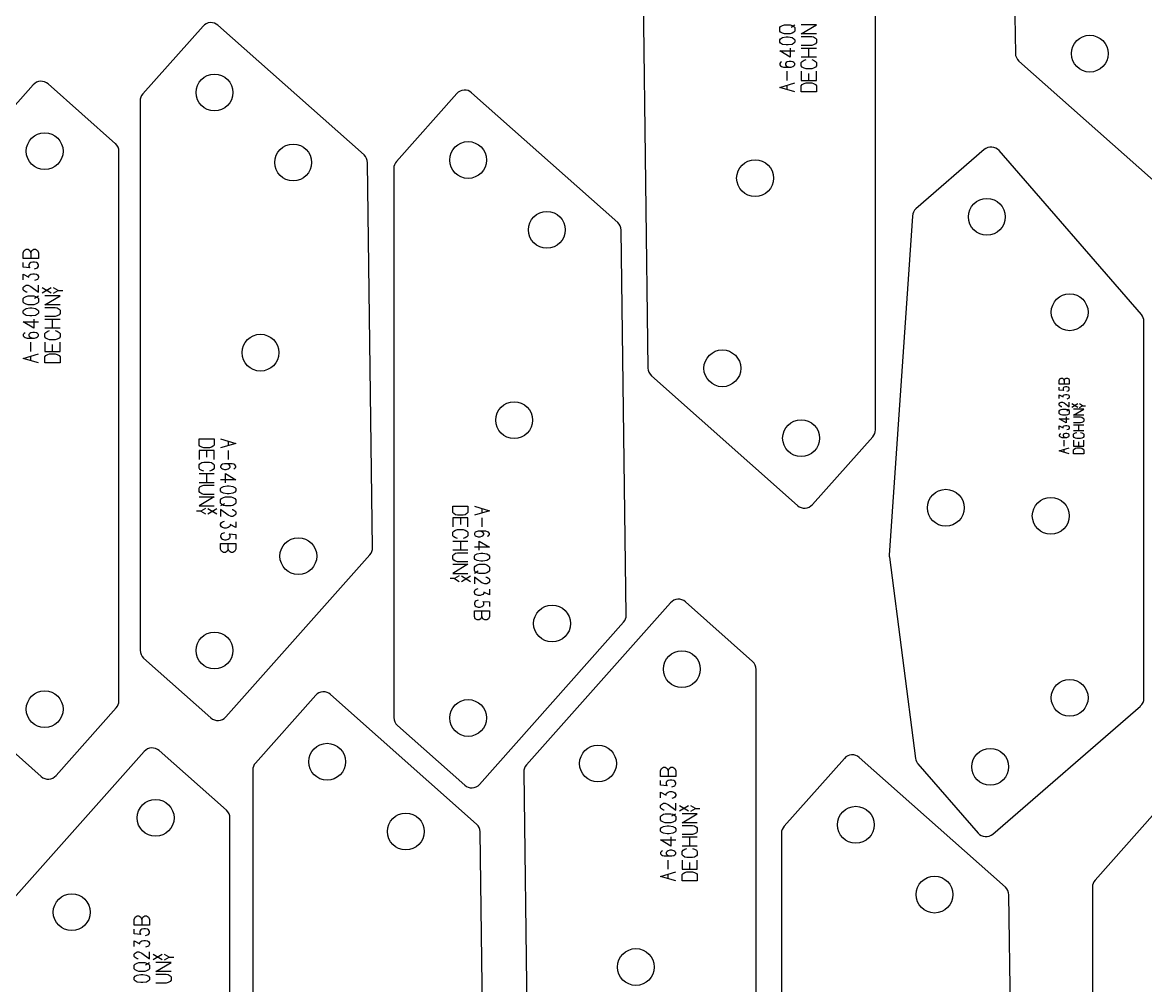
# Model space of a CAD drawing. Header units: millimetres. Extents: x 0 to 2500, y 0 to 1253.
# Drawn here: x 1592 to 2126, y 538 to 996 of the extents above; entities that cross this region are included whole.
import ezdxf

# ---------------------------------------------------------------- set-up
doc = ezdxf.new("R2010")
doc.units = ezdxf.units.MM
doc.layers.add('PARTS', color=4, linetype='CONTINUOUS')

msp = doc.modelspace()

# ---------------------------------------------------------------- linework, layer by layer
at = {"layer": 'PARTS'}
for p, q in [((2061.55, 1164.39), (2063.96, 981.45)), ((1997.46, 802.59), (1997.46, 1063.59)), ((1887.06, 1014.86), (1889.47, 831.92)), ((1678.16, 994.38), (1649.54, 962.15)), ((1754.6, 933.17), (1685.22, 994.8)), ((1952.02, 993.69), (1952.47, 994.23)), ((1952.02, 992.07), (1952.02, 993.69)), ((1952.47, 991.53), (1952.02, 992.07)), ((1952.47, 994.23), (1953.37, 994.77)), ((1953.37, 994.77), (1954.27, 995.04)), ((1954.27, 995.04), (1956.97, 995.04)), ((1956.97, 995.04), (1957.87, 994.77)), ((1957.42, 993.96), (1959.22, 995.04)), ((1957.87, 994.77), (1958.77, 994.23)), ((1958.77, 994.23), (1959.22, 993.69)), ((1959.22, 992.07), (1958.77, 991.53)), ((1959.22, 993.69), (1959.22, 992.07)), ((1962.28, 990.72), (1969.48, 995.04)), ((1969.48, 995.04), (1962.28, 995.04)), ((1952.02, 987.9), (1952.47, 988.44)), ((1952.02, 986.82), (1952.02, 987.9)), ((1952.47, 986.28), (1952.02, 986.82)), ((1953.37, 990.99), (1952.47, 991.53)), ((1952.47, 988.44), (1953.37, 988.98)), ((1954.27, 990.72), (1953.37, 990.99)), ((1953.37, 988.98), (1955.17, 989.25)), ((1956.97, 990.72), (1954.27, 990.72)), ((1955.17, 989.25), (1956.07, 989.25)), ((1956.07, 989.25), (1957.87, 988.98)), ((1957.87, 990.99), (1956.97, 990.72)), ((1958.77, 991.53), (1957.87, 990.99)), ((1957.87, 988.98), (1958.77, 988.44)), ((1958.77, 988.44), (1959.22, 987.9)), ((1959.22, 986.82), (1958.77, 986.28)), ((1959.22, 987.9), (1959.22, 986.82)), ((1969.48, 990.72), (1962.28, 990.72)), ((1962.28, 989.52), (1967.23, 989.52)), ((1967.23, 989.52), (1968.13, 989.25)), ((1968.13, 989.25), (1969.03, 988.71)), ((1969.03, 988.71), (1969.48, 988.17)), ((1969.48, 988.17), (1969.48, 986.55)), ((1956.97, 979.68), (1952.02, 982.65)), ((1952.02, 982.65), (1959.22, 982.65)), ((1953.37, 985.74), (1952.47, 986.28)), ((1955.17, 985.47), (1953.37, 985.74)), ((1956.07, 985.47), (1955.17, 985.47)), ((1957.87, 985.74), (1956.07, 985.47)), ((1956.97, 984), (1956.97, 979.68)), ((1958.77, 986.28), (1957.87, 985.74)), ((1967.23, 985.2), (1962.28, 985.2)), ((1962.28, 984), (1969.48, 984)), ((1965.88, 979.68), (1965.88, 984)), ((1968.13, 985.47), (1967.23, 985.2)), ((1969.03, 986.01), (1968.13, 985.47)), ((1969.48, 986.55), (1969.03, 986.01)), ((1952.47, 977.13), (1952.02, 976.59)), ((1952.02, 976.59), (1952.02, 976.05)), ((1952.92, 977.4), (1952.47, 977.13)), ((1955.17, 977.13), (1954.72, 976.59)), ((1954.72, 976.59), (1954.72, 976.05)), ((1955.62, 977.4), (1955.17, 977.13)), ((1956.52, 977.67), (1955.62, 977.4)), ((1957.42, 977.67), (1956.52, 977.67)), ((1958.32, 977.4), (1957.42, 977.67)), ((1958.77, 977.13), (1958.32, 977.4)), ((1959.22, 976.59), (1958.77, 977.13)), ((1959.22, 976.05), (1959.22, 976.59)), ((1969.48, 979.68), (1962.28, 979.68)), ((1962.28, 977.13), (1962.73, 977.67)), ((1962.28, 975.51), (1962.28, 977.13)), ((1962.73, 977.67), (1963.63, 978.21)), ((1963.63, 978.21), (1964.53, 978.48)), ((1967.23, 978.48), (1968.13, 978.21)), ((1968.13, 978.21), (1969.03, 977.67)), ((1969.03, 977.67), (1969.48, 977.13)), ((1969.48, 977.13), (1969.48, 975.51)), ((2065.64, 977.78), (2135.01, 916.15)), ((1952.02, 976.05), (1952.47, 975.51)), ((1952.47, 975.51), (1952.92, 975.24)), ((1952.92, 975.24), (1953.82, 974.97)), ((1953.82, 974.97), (1957.42, 974.97)), ((1954.72, 976.05), (1955.17, 975.51)), ((1955.17, 975.51), (1955.62, 975.24)), ((1955.62, 975.24), (1956.52, 974.97)), ((1955.62, 968.64), (1955.62, 972.96)), ((1957.42, 974.97), (1958.32, 975.24)), ((1958.32, 975.24), (1958.77, 975.51)), ((1958.77, 975.51), (1959.22, 976.05)), ((1962.73, 974.97), (1962.28, 975.51)), ((1962.28, 972.96), (1962.28, 968.64)), ((1963.63, 974.43), (1962.73, 974.97)), ((1964.53, 974.16), (1963.63, 974.43)), ((1967.23, 974.16), (1964.53, 974.16)), ((1965.88, 968.64), (1965.88, 971.88)), ((1968.13, 974.43), (1967.23, 974.16)), ((1969.03, 974.97), (1968.13, 974.43)), ((1969.48, 975.51), (1969.03, 974.97)), ((1969.48, 968.64), (1969.48, 972.96)), ((1597.53, 966.52), (1529.09, 889.47)), ((1636.55, 938.54), (1604.59, 966.94)), ((1952.02, 965.28), (1959.22, 967.44)), ((1955.62, 964.2), (1955.62, 966.36)), ((1962.28, 968.64), (1969.48, 968.64)), ((1962.28, 966.09), (1962.73, 966.63)), ((1962.28, 963.12), (1962.28, 966.09)), ((1962.73, 966.63), (1963.63, 967.17)), ((1963.63, 967.17), (1964.53, 967.44)), ((1964.53, 967.44), (1967.23, 967.44)), ((1967.23, 967.44), (1968.13, 967.17)), ((1968.13, 967.17), (1969.03, 966.63)), ((1969.03, 966.63), (1969.48, 966.09)), ((1969.48, 966.09), (1969.48, 963.12)), ((1798.65, 962.34), (1770.02, 930.11)), ((1875.08, 901.13), (1805.71, 962.75)), ((1959.22, 963.12), (1952.02, 965.28)), ((1969.48, 963.12), (1962.28, 963.12)), ((1648.28, 958.83), (1648.28, 697.83)), ((1638.23, 673.8), (1638.23, 934.81)), ((2049.14, 935.74), (2016.72, 907.61)), ((2123.79, 857.35), (2056.19, 935.24)), ((1758.69, 746.56), (1756.28, 929.5)), ((1768.76, 926.79), (1768.76, 665.79)), ((2015.01, 904.17), (2004.06, 743.06)), ((1879.17, 714.51), (1876.76, 897.46)), ((1592.79, 886.72), (1593.24, 887.8)), ((1592.79, 884.02), (1592.79, 886.72)), ((1593.24, 887.8), (1594.14, 888.34)), ((1594.14, 888.34), (1595.04, 888.34)), ((1595.04, 888.34), (1595.94, 887.8)), ((1595.94, 887.8), (1596.39, 886.72)), ((1596.39, 886.72), (1596.84, 887.8)), ((1596.39, 886.72), (1596.39, 884.02)), ((1596.84, 887.8), (1597.74, 888.34)), ((1597.74, 888.34), (1598.64, 888.34)), ((1598.64, 888.34), (1599.54, 887.8)), ((1599.54, 887.8), (1599.99, 886.72)), ((1599.99, 886.72), (1599.99, 884.02)), ((1599.99, 884.02), (1592.79, 884.02)), ((1592.79, 879.85), (1592.79, 882.01)), ((1595.94, 881.74), (1595.49, 881.2)), ((1595.49, 881.2), (1595.49, 880.12)), ((1595.49, 880.12), (1595.94, 879.58)), ((1596.39, 882.01), (1595.94, 881.74)), ((1597.29, 882.28), (1596.39, 882.01)), ((1598.19, 882.28), (1597.29, 882.28)), ((1599.09, 882.01), (1598.19, 882.28)), ((1599.54, 881.74), (1599.09, 882.01)), ((1599.99, 880.93), (1599.54, 881.74)), ((1599.54, 879.58), (1599.99, 880.39)), ((1599.99, 880.39), (1599.99, 880.93)), ((1595.94, 879.58), (1592.79, 879.85)), ((1592.79, 873.79), (1592.79, 876.49)), ((1592.79, 876.49), (1595.49, 875.14)), ((1595.49, 875.68), (1595.94, 876.22)), ((1595.49, 875.14), (1595.49, 875.68)), ((1595.94, 876.22), (1596.39, 876.49)), ((1596.39, 876.49), (1597.29, 876.76)), ((1597.29, 876.76), (1598.19, 876.76)), ((1598.19, 879.04), (1599.09, 879.31)), ((1598.19, 876.76), (1599.09, 876.49)), ((1599.09, 879.31), (1599.54, 879.58)), ((1599.09, 876.49), (1599.54, 876.22)), ((1599.54, 876.22), (1599.99, 875.41)), ((1599.99, 874.87), (1599.54, 874.06)), ((1599.99, 875.41), (1599.99, 874.87)), ((1592.79, 870.16), (1593.24, 870.7)), ((1592.79, 869.08), (1592.79, 870.16)), ((1593.24, 870.7), (1594.14, 871.24)), ((1594.14, 871.24), (1595.04, 871.24)), ((1595.04, 871.24), (1596.39, 870.7)), ((1596.39, 870.7), (1599.99, 868)), ((1599.09, 873.79), (1598.19, 873.52)), ((1599.54, 874.06), (1599.09, 873.79)), ((1599.99, 868), (1599.99, 871.24)), ((1606.11, 867.46), (1601.79, 870.05)), ((1606.11, 870.05), (1601.79, 867.46)), ((1609.35, 868.76), (1607.19, 870.05)), ((1593.24, 868.54), (1592.79, 869.08)), ((1592.79, 864.91), (1593.24, 865.45)), ((1592.79, 863.29), (1592.79, 864.91)), ((1594.14, 868), (1593.24, 868.54)), ((1593.24, 865.45), (1594.14, 865.99)), ((1594.59, 868), (1594.14, 868)), ((1594.14, 865.99), (1595.04, 866.26)), ((1595.04, 866.26), (1597.74, 866.26)), ((1597.74, 866.26), (1598.64, 865.99)), ((1598.19, 865.18), (1599.99, 866.26)), ((1598.64, 865.99), (1599.54, 865.45)), ((1599.54, 865.45), (1599.99, 864.91)), ((1599.99, 864.91), (1599.99, 863.29)), ((1603.05, 861.94), (1610.25, 866.26)), ((1610.25, 866.26), (1603.05, 866.26)), ((1607.19, 867.46), (1609.35, 868.76)), ((1609.35, 868.76), (1611.51, 868.76)), ((1593.24, 862.75), (1592.79, 863.29)), ((1592.79, 859.12), (1593.24, 859.66)), ((1592.79, 858.04), (1592.79, 859.12)), ((1594.14, 862.21), (1593.24, 862.75)), ((1593.24, 859.66), (1594.14, 860.2)), ((1595.04, 861.94), (1594.14, 862.21)), ((1594.14, 860.2), (1595.94, 860.47)), ((1597.74, 861.94), (1595.04, 861.94)), ((1595.94, 860.47), (1596.84, 860.47)), ((1596.84, 860.47), (1598.64, 860.2)), ((1598.64, 862.21), (1597.74, 861.94)), ((1599.54, 862.75), (1598.64, 862.21)), ((1598.64, 860.2), (1599.54, 859.66)), ((1599.99, 863.29), (1599.54, 862.75)), ((1599.54, 859.66), (1599.99, 859.12)), ((1599.99, 859.12), (1599.99, 858.04)), ((1610.25, 861.94), (1603.05, 861.94)), ((1603.05, 860.74), (1608, 860.74)), ((1608, 860.74), (1608.9, 860.47)), ((1608.9, 860.47), (1609.8, 859.93)), ((1609.8, 859.93), (1610.25, 859.39)), ((1610.25, 859.39), (1610.25, 857.77)), ((1593.24, 857.5), (1592.79, 858.04)), ((1597.74, 850.9), (1592.79, 853.87)), ((1592.79, 853.87), (1599.99, 853.87)), ((1594.14, 856.96), (1593.24, 857.5)), ((1595.94, 856.69), (1594.14, 856.96)), ((1596.84, 856.69), (1595.94, 856.69)), ((1598.64, 856.96), (1596.84, 856.69)), ((1597.74, 855.22), (1597.74, 850.9)), ((1599.54, 857.5), (1598.64, 856.96)), ((1599.99, 858.04), (1599.54, 857.5)), ((1608, 856.42), (1603.05, 856.42)), ((1603.05, 855.22), (1610.25, 855.22)), ((1606.65, 850.9), (1606.65, 855.22)), ((1608.9, 856.69), (1608, 856.42)), ((1609.8, 857.23), (1608.9, 856.69)), ((1610.25, 857.77), (1609.8, 857.23)), ((2125.01, 674.99), (2125.01, 854.07)), ((1593.24, 848.35), (1592.79, 847.81)), ((1593.69, 848.62), (1593.24, 848.35)), ((1595.94, 848.35), (1595.49, 847.81)), ((1596.39, 848.62), (1595.94, 848.35)), ((1597.29, 848.89), (1596.39, 848.62)), ((1598.19, 848.89), (1597.29, 848.89)), ((1599.09, 848.62), (1598.19, 848.89)), ((1599.54, 848.35), (1599.09, 848.62)), ((1599.99, 847.81), (1599.54, 848.35)), ((1610.25, 850.9), (1603.05, 850.9)), ((1603.05, 848.35), (1603.5, 848.89)), ((1603.05, 846.73), (1603.05, 848.35)), ((1603.5, 848.89), (1604.4, 849.43)), ((1604.4, 849.43), (1605.3, 849.7)), ((1608, 849.7), (1608.9, 849.43)), ((1608.9, 849.43), (1609.8, 848.89)), ((1609.8, 848.89), (1610.25, 848.35)), ((1610.25, 848.35), (1610.25, 846.73)), ((1592.79, 847.81), (1592.79, 847.27)), ((1592.79, 847.27), (1593.24, 846.73)), ((1593.24, 846.73), (1593.69, 846.46)), ((1593.69, 846.46), (1594.59, 846.19)), ((1594.59, 846.19), (1598.19, 846.19)), ((1595.49, 847.81), (1595.49, 847.27)), ((1595.49, 847.27), (1595.94, 846.73)), ((1595.94, 846.73), (1596.39, 846.46)), ((1596.39, 846.46), (1597.29, 846.19)), ((1596.39, 839.86), (1596.39, 844.18)), ((1598.19, 846.19), (1599.09, 846.46)), ((1599.09, 846.46), (1599.54, 846.73)), ((1599.54, 846.73), (1599.99, 847.27)), ((1599.99, 847.27), (1599.99, 847.81)), ((1603.5, 846.19), (1603.05, 846.73)), ((1603.05, 844.18), (1603.05, 839.86)), ((1604.4, 845.65), (1603.5, 846.19)), ((1605.3, 845.38), (1604.4, 845.65)), ((1608, 845.38), (1605.3, 845.38)), ((1606.65, 839.86), (1606.65, 843.1)), ((1608.9, 845.65), (1608, 845.38)), ((1609.8, 846.19), (1608.9, 845.65)), ((1610.25, 846.73), (1609.8, 846.19)), ((1610.25, 839.86), (1610.25, 844.18)), ((1592.79, 836.5), (1599.99, 838.66)), ((1596.39, 835.42), (1596.39, 837.58)), ((1603.05, 839.86), (1610.25, 839.86)), ((1603.05, 837.31), (1603.5, 837.85)), ((1603.5, 837.85), (1604.4, 838.39)), ((1604.4, 838.39), (1605.3, 838.66)), ((1605.3, 838.66), (1608, 838.66)), ((1608, 838.66), (1608.9, 838.39)), ((1608.9, 838.39), (1609.8, 837.85)), ((1609.8, 837.85), (1610.25, 837.31)), ((1599.99, 834.34), (1592.79, 836.5)), ((1603.05, 834.34), (1603.05, 837.31)), ((1610.25, 834.34), (1603.05, 834.34)), ((1610.25, 837.31), (1610.25, 834.34)), ((1891.15, 828.25), (1960.52, 766.62)), ((2084.77, 826.01), (2085.07, 826.73)), ((2085.07, 826.73), (2085.67, 827.09)), ((2085.67, 827.09), (2086.27, 827.09)), ((2086.27, 827.09), (2086.87, 826.73)), ((2086.87, 826.73), (2087.17, 826.01)), ((2087.17, 826.01), (2087.47, 826.73)), ((2087.47, 826.73), (2088.07, 827.09)), ((2088.07, 827.09), (2088.67, 827.09)), ((2088.67, 827.09), (2089.27, 826.73)), ((2089.27, 826.73), (2089.57, 826.01)), ((2084.77, 824.21), (2084.77, 826.01)), ((2089.57, 824.21), (2084.77, 824.21)), ((2084.77, 821.43), (2084.77, 822.87)), ((2086.87, 821.25), (2084.77, 821.43)), ((2086.87, 822.69), (2086.57, 822.33)), ((2086.57, 822.33), (2086.57, 821.61)), ((2086.57, 821.61), (2086.87, 821.25)), ((2087.17, 822.87), (2086.87, 822.69)), ((2087.17, 826.01), (2087.17, 824.21)), ((2087.77, 823.05), (2087.17, 822.87)), ((2088.37, 823.05), (2087.77, 823.05)), ((2088.97, 822.87), (2088.37, 823.05)), ((2089.27, 822.69), (2088.97, 822.87)), ((2089.57, 822.15), (2089.27, 822.69)), ((2089.27, 821.25), (2089.57, 821.79)), ((2089.57, 826.01), (2089.57, 824.21)), ((2089.57, 821.79), (2089.57, 822.15)), ((2084.77, 817.39), (2084.77, 819.19)), ((2084.77, 819.19), (2086.57, 818.29)), ((2086.57, 818.65), (2086.87, 819.01)), ((2086.57, 818.29), (2086.57, 818.65)), ((2086.87, 819.01), (2087.17, 819.19)), ((2087.17, 819.19), (2087.77, 819.37)), ((2087.77, 819.37), (2088.37, 819.37)), ((2088.37, 820.89), (2088.97, 821.07)), ((2088.37, 819.37), (2088.97, 819.19)), ((2088.97, 817.39), (2088.37, 817.21)), ((2088.97, 821.07), (2089.27, 821.25)), ((2088.97, 819.19), (2089.27, 819.01)), ((2089.27, 817.57), (2088.97, 817.39)), ((2089.27, 819.01), (2089.57, 818.47)), ((2089.57, 818.11), (2089.27, 817.57)), ((2089.57, 818.47), (2089.57, 818.11)), ((2084.77, 814.97), (2085.07, 815.33)), ((2084.77, 814.25), (2084.77, 814.97)), ((2085.07, 813.89), (2084.77, 814.25)), ((2084.77, 811.47), (2085.07, 811.83)), ((2084.77, 810.39), (2084.77, 811.47)), ((2085.07, 815.33), (2085.67, 815.69)), ((2085.67, 813.53), (2085.07, 813.89)), ((2085.07, 811.83), (2085.67, 812.19)), ((2085.67, 815.69), (2086.27, 815.69)), ((2085.97, 813.53), (2085.67, 813.53)), ((2085.67, 812.19), (2086.27, 812.37)), ((2086.27, 815.69), (2087.17, 815.33)), ((2086.27, 812.37), (2088.07, 812.37)), ((2087.17, 815.33), (2089.57, 813.53)), ((2088.07, 812.37), (2088.67, 812.19)), ((2088.37, 811.65), (2089.57, 812.37)), ((2088.67, 812.19), (2089.27, 811.83)), ((2089.27, 811.83), (2089.57, 811.47)), ((2089.57, 813.53), (2089.57, 815.69)), ((2089.57, 811.47), (2089.57, 810.39)), ((2093.65, 813.17), (2090.77, 814.9)), ((2093.65, 814.9), (2090.77, 813.17)), ((2091.61, 809.49), (2096.41, 812.37)), ((2096.41, 812.37), (2091.61, 812.37)), ((2095.81, 814.03), (2094.37, 814.9)), ((2094.37, 813.17), (2095.81, 814.03)), ((2095.81, 814.03), (2097.25, 814.03)), ((2085.07, 810.03), (2084.77, 810.39)), ((2088.07, 805.81), (2084.77, 807.79)), ((2084.77, 807.79), (2089.57, 807.79)), ((2085.67, 809.67), (2085.07, 810.03)), ((2086.27, 809.49), (2085.67, 809.67)), ((2088.07, 809.49), (2086.27, 809.49)), ((2088.67, 809.67), (2088.07, 809.49)), ((2088.07, 808.69), (2088.07, 805.81)), ((2089.27, 810.03), (2088.67, 809.67)), ((2089.57, 810.39), (2089.27, 810.03)), ((2096.41, 809.49), (2091.61, 809.49)), ((2091.61, 808.69), (2094.91, 808.69)), ((2094.91, 805.81), (2091.61, 805.81)), ((2094.91, 808.69), (2095.51, 808.51)), ((2095.51, 805.99), (2094.91, 805.81)), ((2095.51, 808.51), (2096.11, 808.15)), ((2096.11, 806.35), (2095.51, 805.99)), ((2096.11, 808.15), (2096.41, 807.79)), ((2096.41, 806.71), (2096.11, 806.35)), ((2096.41, 807.79), (2096.41, 806.71)), ((2084.77, 802.67), (2084.77, 804.47)), ((2084.77, 804.47), (2086.57, 803.57)), ((2085.07, 800.43), (2084.77, 800.07)), ((2084.77, 800.07), (2084.77, 799.71)), ((2085.37, 800.61), (2085.07, 800.43)), ((2086.57, 803.93), (2086.87, 804.29)), ((2086.57, 803.57), (2086.57, 803.93)), ((2086.87, 800.43), (2086.57, 800.07)), ((2086.57, 800.07), (2086.57, 799.71)), ((2086.87, 804.29), (2087.17, 804.47)), ((2087.17, 800.61), (2086.87, 800.43)), ((2087.17, 804.47), (2087.77, 804.65)), ((2087.77, 800.79), (2087.17, 800.61)), ((2087.77, 804.65), (2088.37, 804.65)), ((2088.37, 800.79), (2087.77, 800.79)), ((2088.37, 804.65), (2088.97, 804.47)), ((2088.97, 802.67), (2088.37, 802.49)), ((2088.97, 800.61), (2088.37, 800.79)), ((2088.97, 804.47), (2089.27, 804.29)), ((2089.27, 802.85), (2088.97, 802.67)), ((2089.27, 800.43), (2088.97, 800.61)), ((2089.27, 804.29), (2089.57, 803.75)), ((2089.57, 803.39), (2089.27, 802.85)), ((2089.57, 800.07), (2089.27, 800.43)), ((2089.57, 803.75), (2089.57, 803.39)), ((2089.57, 799.71), (2089.57, 800.07)), ((2091.61, 805.01), (2096.41, 805.01)), ((2096.41, 802.13), (2091.61, 802.13)), ((2091.61, 800.43), (2091.91, 800.79)), ((2091.61, 799.35), (2091.61, 800.43)), ((2091.91, 800.79), (2092.51, 801.15)), ((2092.51, 801.15), (2093.11, 801.33)), ((2094.01, 802.13), (2094.01, 805.01)), ((2094.91, 801.33), (2095.51, 801.15)), ((2095.51, 801.15), (2096.11, 800.79)), ((2096.11, 800.79), (2096.41, 800.43)), ((2096.41, 800.43), (2096.41, 799.35)), ((1676.26, 795.33), (1676.26, 798.3)), ((1676.26, 798.3), (1683.46, 798.3)), ((1676.71, 794.79), (1676.26, 795.33)), ((1677.61, 794.25), (1676.71, 794.79)), ((1683.01, 794.79), (1682.11, 794.25)), ((1683.46, 795.33), (1683.01, 794.79)), ((1683.46, 798.3), (1683.46, 795.33)), ((1686.52, 798.3), (1693.72, 796.14)), ((1693.72, 796.14), (1686.52, 793.98)), ((1690.12, 797.22), (1690.12, 795.06)), ((1967.58, 767.04), (1996.2, 799.27)), ((2084.77, 799.71), (2085.07, 799.35)), ((2085.07, 799.35), (2085.37, 799.17)), ((2085.37, 799.17), (2085.97, 798.99)), ((2085.97, 798.99), (2088.37, 798.99)), ((2086.57, 799.71), (2086.87, 799.35)), ((2086.87, 799.35), (2087.17, 799.17)), ((2087.17, 799.17), (2087.77, 798.99)), ((2087.17, 794.77), (2087.17, 797.65)), ((2088.37, 798.99), (2088.97, 799.17)), ((2088.97, 799.17), (2089.27, 799.35)), ((2089.27, 799.35), (2089.57, 799.71)), ((2091.91, 798.99), (2091.61, 799.35)), ((2091.61, 797.65), (2091.61, 794.77)), ((2091.61, 794.77), (2096.41, 794.77)), ((2092.51, 798.63), (2091.91, 798.99)), ((2093.11, 798.45), (2092.51, 798.63)), ((2094.91, 798.45), (2093.11, 798.45)), ((2094.01, 794.77), (2094.01, 796.93)), ((2095.51, 798.63), (2094.91, 798.45)), ((2096.11, 798.99), (2095.51, 798.63)), ((2096.41, 799.35), (2096.11, 798.99)), ((2096.41, 794.77), (2096.41, 797.65)), ((1683.46, 792.78), (1676.26, 792.78)), ((1676.26, 792.78), (1676.26, 788.46)), ((1678.51, 793.98), (1677.61, 794.25)), ((1681.21, 793.98), (1678.51, 793.98)), ((1679.86, 792.78), (1679.86, 789.54)), ((1682.11, 794.25), (1681.21, 793.98)), ((1683.46, 788.46), (1683.46, 792.78)), ((1690.12, 792.78), (1690.12, 788.46)), ((2084.77, 792.53), (2089.57, 793.97)), ((2089.57, 791.09), (2084.77, 792.53)), ((2087.17, 791.81), (2087.17, 793.25)), ((2091.61, 793.07), (2091.91, 793.43)), ((2091.61, 791.09), (2091.61, 793.07)), ((2096.41, 791.09), (2091.61, 791.09)), ((2091.91, 793.43), (2092.51, 793.79)), ((2092.51, 793.79), (2093.11, 793.97)), ((2093.11, 793.97), (2094.91, 793.97)), ((2094.91, 793.97), (2095.51, 793.79)), ((2095.51, 793.79), (2096.11, 793.43)), ((2096.11, 793.43), (2096.41, 793.07)), ((2096.41, 793.07), (2096.41, 791.09)), ((1676.26, 785.91), (1676.71, 786.45)), ((1676.26, 784.29), (1676.26, 785.91)), ((1676.71, 783.75), (1676.26, 784.29)), ((1676.71, 786.45), (1677.61, 786.99)), ((1677.61, 786.99), (1678.51, 787.26)), ((1678.51, 787.26), (1681.21, 787.26)), ((1681.21, 787.26), (1682.11, 786.99)), ((1682.11, 786.99), (1683.01, 786.45)), ((1683.01, 786.45), (1683.46, 785.91)), ((1683.46, 784.29), (1683.01, 783.75)), ((1683.46, 785.91), (1683.46, 784.29)), ((1686.97, 785.91), (1686.52, 785.37)), ((1686.52, 785.37), (1686.52, 784.83)), ((1686.52, 784.83), (1686.97, 784.29)), ((1687.42, 786.18), (1686.97, 785.91)), ((1686.97, 784.29), (1687.42, 784.02)), ((1688.32, 786.45), (1687.42, 786.18)), ((1691.92, 786.45), (1688.32, 786.45)), ((1690.12, 786.18), (1689.22, 786.45)), ((1690.57, 785.91), (1690.12, 786.18)), ((1690.12, 784.02), (1690.57, 784.29)), ((1691.02, 785.37), (1690.57, 785.91)), ((1690.57, 784.29), (1691.02, 784.83)), ((1691.02, 784.83), (1691.02, 785.37)), ((1692.82, 786.18), (1691.92, 786.45)), ((1693.27, 785.91), (1692.82, 786.18)), ((1692.82, 784.02), (1693.27, 784.29)), ((1693.72, 785.37), (1693.27, 785.91)), ((1693.27, 784.29), (1693.72, 784.83)), ((1693.72, 784.83), (1693.72, 785.37)), ((1676.26, 781.74), (1683.46, 781.74)), ((1677.61, 783.21), (1676.71, 783.75)), ((1678.51, 782.94), (1677.61, 783.21)), ((1679.86, 781.74), (1679.86, 777.42)), ((1682.11, 783.21), (1681.21, 782.94)), ((1683.01, 783.75), (1682.11, 783.21)), ((1693.72, 778.77), (1686.52, 778.77)), ((1687.42, 784.02), (1688.32, 783.75)), ((1688.32, 783.75), (1689.22, 783.75)), ((1688.77, 777.42), (1688.77, 781.74)), ((1688.77, 781.74), (1693.72, 778.77)), ((1689.22, 783.75), (1690.12, 784.02)), ((1683.46, 777.42), (1676.26, 777.42)), ((1676.26, 774.87), (1676.71, 775.41)), ((1676.26, 773.25), (1676.26, 774.87)), ((1676.71, 775.41), (1677.61, 775.95)), ((1677.61, 775.95), (1678.51, 776.22)), ((1678.51, 776.22), (1683.46, 776.22)), ((1686.52, 774.6), (1686.97, 775.14)), ((1686.52, 773.52), (1686.52, 774.6)), ((1686.97, 772.98), (1686.52, 773.52)), ((1686.97, 775.14), (1687.87, 775.68)), ((1687.87, 775.68), (1689.67, 775.95)), ((1689.67, 775.95), (1690.57, 775.95)), ((1690.57, 775.95), (1692.37, 775.68)), ((1692.37, 775.68), (1693.27, 775.14)), ((1693.27, 775.14), (1693.72, 774.6)), ((1693.72, 773.52), (1693.27, 772.98)), ((1693.72, 774.6), (1693.72, 773.52)), ((1676.71, 772.71), (1676.26, 773.25)), ((1676.26, 770.7), (1683.46, 770.7)), ((1683.46, 770.7), (1676.26, 766.38)), ((1677.61, 772.17), (1676.71, 772.71)), ((1678.51, 771.9), (1677.61, 772.17)), ((1683.46, 771.9), (1678.51, 771.9)), ((1686.52, 769.35), (1686.97, 769.89)), ((1686.52, 767.73), (1686.52, 769.35)), ((1687.87, 772.44), (1686.97, 772.98)), ((1686.97, 769.89), (1687.87, 770.43)), ((1689.67, 772.17), (1687.87, 772.44)), ((1687.87, 770.43), (1688.77, 770.7)), ((1688.77, 770.7), (1691.47, 770.7)), ((1690.57, 772.17), (1689.67, 772.17)), ((1692.37, 772.44), (1690.57, 772.17)), ((1691.47, 770.7), (1692.37, 770.43)), ((1693.27, 772.98), (1692.37, 772.44)), ((1692.37, 770.43), (1693.27, 769.89)), ((1693.27, 769.89), (1693.72, 769.35)), ((1693.72, 769.35), (1693.72, 767.73)), ((1677.16, 763.88), (1675, 763.88)), ((1676.26, 766.38), (1683.46, 766.38)), ((1679.32, 765.18), (1677.16, 763.88)), ((1677.16, 763.88), (1679.32, 762.59)), ((1680.4, 765.18), (1684.72, 762.59)), ((1680.4, 762.59), (1684.72, 765.18)), ((1686.97, 767.19), (1686.52, 767.73)), ((1688.32, 767.46), (1686.52, 766.38)), ((1690.12, 761.94), (1686.52, 764.64)), ((1686.52, 764.64), (1686.52, 761.4)), ((1687.87, 766.65), (1686.97, 767.19)), ((1688.77, 766.38), (1687.87, 766.65)), ((1691.47, 766.38), (1688.77, 766.38)), ((1692.37, 766.65), (1691.47, 766.38)), ((1691.92, 764.64), (1692.37, 764.64)), ((1693.27, 767.19), (1692.37, 766.65)), ((1692.37, 764.64), (1693.27, 764.1)), ((1693.72, 767.73), (1693.27, 767.19)), ((1693.27, 764.1), (1693.72, 763.56)), ((1693.72, 763.56), (1693.72, 762.48)), ((1796.75, 763.29), (1796.75, 766.26)), ((1796.75, 766.26), (1803.95, 766.26)), ((1797.2, 762.75), (1796.75, 763.29)), ((1798.1, 762.21), (1797.2, 762.75)), ((1803.5, 762.75), (1802.6, 762.21)), ((1803.95, 763.29), (1803.5, 762.75)), ((1803.95, 766.26), (1803.95, 763.29)), ((1807.01, 766.26), (1814.21, 764.1)), ((1814.21, 764.1), (1807.01, 761.94)), ((1810.61, 765.18), (1810.61, 763.02)), ((1686.52, 757.77), (1686.97, 758.58)), ((1686.52, 757.23), (1686.52, 757.77)), ((1686.97, 758.58), (1687.42, 758.85)), ((1687.42, 758.85), (1688.32, 759.12)), ((1691.47, 761.4), (1690.12, 761.94)), ((1693.72, 756.15), (1691.02, 757.5)), ((1691.02, 757.5), (1691.02, 756.96)), ((1692.37, 761.4), (1691.47, 761.4)), ((1693.27, 761.94), (1692.37, 761.4)), ((1693.72, 762.48), (1693.27, 761.94)), ((1693.72, 758.85), (1693.72, 756.15)), ((1803.95, 760.74), (1796.75, 760.74)), ((1796.75, 760.74), (1796.75, 756.42)), ((1799, 761.94), (1798.1, 762.21)), ((1801.7, 761.94), (1799, 761.94)), ((1800.35, 760.74), (1800.35, 757.5)), ((1802.6, 762.21), (1801.7, 761.94)), ((1803.95, 756.42), (1803.95, 760.74)), ((1810.61, 760.74), (1810.61, 756.42)), ((1686.97, 756.42), (1686.52, 757.23)), ((1686.97, 753.06), (1686.52, 752.25)), ((1686.52, 752.25), (1686.52, 751.71)), ((1687.42, 756.15), (1686.97, 756.42)), ((1687.42, 753.33), (1686.97, 753.06)), ((1688.32, 755.88), (1687.42, 756.15)), ((1688.32, 753.6), (1687.42, 753.33)), ((1689.22, 755.88), (1688.32, 755.88)), ((1690.12, 756.15), (1689.22, 755.88)), ((1690.57, 756.42), (1690.12, 756.15)), ((1691.02, 756.96), (1690.57, 756.42)), ((1691.02, 752.52), (1690.57, 753.06)), ((1690.57, 753.06), (1693.72, 752.79)), ((1691.02, 751.44), (1691.02, 752.52)), ((1693.72, 752.79), (1693.72, 750.63)), ((1796.75, 753.87), (1797.2, 754.41)), ((1796.75, 752.25), (1796.75, 753.87)), ((1797.2, 751.71), (1796.75, 752.25)), ((1797.2, 754.41), (1798.1, 754.95)), ((1798.1, 754.95), (1799, 755.22)), ((1799, 755.22), (1801.7, 755.22)), ((1801.7, 755.22), (1802.6, 754.95)), ((1802.6, 754.95), (1803.5, 754.41)), ((1803.5, 754.41), (1803.95, 753.87)), ((1803.95, 752.25), (1803.5, 751.71)), ((1803.95, 753.87), (1803.95, 752.25)), ((1807.46, 753.87), (1807.01, 753.33)), ((1807.01, 753.33), (1807.01, 752.79)), ((1807.01, 752.79), (1807.46, 752.25)), ((1807.91, 754.14), (1807.46, 753.87)), ((1807.46, 752.25), (1807.91, 751.98)), ((1808.81, 754.41), (1807.91, 754.14)), ((1812.41, 754.41), (1808.81, 754.41)), ((1810.61, 754.14), (1809.71, 754.41)), ((1811.06, 753.87), (1810.61, 754.14)), ((1810.61, 751.98), (1811.06, 752.25)), ((1811.51, 753.33), (1811.06, 753.87)), ((1811.06, 752.25), (1811.51, 752.79)), ((1811.51, 752.79), (1811.51, 753.33)), ((1813.31, 754.14), (1812.41, 754.41)), ((1813.76, 753.87), (1813.31, 754.14)), ((1813.31, 751.98), (1813.76, 752.25)), ((1814.21, 753.33), (1813.76, 753.87)), ((1813.76, 752.25), (1814.21, 752.79)), ((1814.21, 752.79), (1814.21, 753.33)), ((1686.52, 751.71), (1686.97, 750.9)), ((1686.52, 748.62), (1693.72, 748.62)), ((1686.52, 745.92), (1686.52, 748.62)), ((1686.97, 750.9), (1687.42, 750.63)), ((1687.42, 750.63), (1688.32, 750.36)), ((1688.32, 750.36), (1689.22, 750.36)), ((1689.22, 750.36), (1690.12, 750.63)), ((1690.12, 750.63), (1690.57, 750.9)), ((1690.12, 745.92), (1690.12, 748.62)), ((1690.57, 750.9), (1691.02, 751.44)), ((1693.72, 748.62), (1693.72, 745.92)), ((1796.75, 749.7), (1803.95, 749.7)), ((1798.1, 751.17), (1797.2, 751.71)), ((1799, 750.9), (1798.1, 751.17)), ((1800.35, 749.7), (1800.35, 745.38)), ((1802.6, 751.17), (1801.7, 750.9)), ((1803.5, 751.71), (1802.6, 751.17)), ((1814.21, 746.73), (1807.01, 746.73)), ((1807.91, 751.98), (1808.81, 751.71)), ((1808.81, 751.71), (1809.71, 751.71)), ((1809.26, 745.38), (1809.26, 749.7)), ((1809.26, 749.7), (1814.21, 746.73)), ((1809.71, 751.71), (1810.61, 751.98)), ((1686.97, 744.84), (1686.52, 745.92)), ((1687.87, 744.3), (1686.97, 744.84)), ((1688.77, 744.3), (1687.87, 744.3)), ((1689.67, 744.84), (1688.77, 744.3)), ((1688.98, 666.12), (1757.43, 743.17)), ((1690.12, 745.92), (1689.67, 744.84)), ((1690.57, 744.84), (1690.12, 745.92)), ((1691.47, 744.3), (1690.57, 744.84)), ((1692.37, 744.3), (1691.47, 744.3)), ((1693.27, 744.84), (1692.37, 744.3)), ((1693.72, 745.92), (1693.27, 744.84)), ((1803.95, 745.38), (1796.75, 745.38)), ((1796.75, 742.83), (1797.2, 743.37)), ((1796.75, 741.21), (1796.75, 742.83)), ((1797.2, 743.37), (1798.1, 743.91)), ((1798.1, 743.91), (1799, 744.18)), ((1799, 744.18), (1803.95, 744.18)), ((1807.01, 742.56), (1807.46, 743.1)), ((1807.01, 741.48), (1807.01, 742.56)), ((1807.46, 740.94), (1807.01, 741.48)), ((1807.46, 743.1), (1808.36, 743.64)), ((1808.36, 743.64), (1810.16, 743.91)), ((1810.16, 743.91), (1811.06, 743.91)), ((1811.06, 743.91), (1812.86, 743.64)), ((1812.86, 743.64), (1813.76, 743.1)), ((1813.76, 743.1), (1814.21, 742.56)), ((1814.21, 741.48), (1813.76, 740.94)), ((1814.21, 742.56), (1814.21, 741.48)), ((2004.09, 742.07), (2016.52, 646.43)), ((1797.2, 740.67), (1796.75, 741.21)), ((1796.75, 738.66), (1803.95, 738.66)), ((1803.95, 738.66), (1796.75, 734.34)), ((1798.1, 740.13), (1797.2, 740.67)), ((1799, 739.86), (1798.1, 740.13)), ((1803.95, 739.86), (1799, 739.86)), ((1807.01, 737.31), (1807.46, 737.85)), ((1807.01, 735.69), (1807.01, 737.31)), ((1808.36, 740.4), (1807.46, 740.94)), ((1807.46, 737.85), (1808.36, 738.39)), ((1810.16, 740.13), (1808.36, 740.4)), ((1808.36, 738.39), (1809.26, 738.66)), ((1809.26, 738.66), (1811.96, 738.66)), ((1811.06, 740.13), (1810.16, 740.13)), ((1812.86, 740.4), (1811.06, 740.13)), ((1811.96, 738.66), (1812.86, 738.39)), ((1813.76, 740.94), (1812.86, 740.4)), ((1812.86, 738.39), (1813.76, 737.85)), ((1813.76, 737.85), (1814.21, 737.31)), ((1814.21, 737.31), (1814.21, 735.69)), ((1797.65, 731.84), (1795.49, 731.84)), ((1796.75, 734.34), (1803.95, 734.34)), ((1799.81, 733.14), (1797.65, 731.84)), ((1797.65, 731.84), (1799.81, 730.54)), ((1800.89, 733.14), (1805.21, 730.54)), ((1800.89, 730.54), (1805.21, 733.14)), ((1807.46, 735.15), (1807.01, 735.69)), ((1808.81, 735.42), (1807.01, 734.34)), ((1810.61, 729.9), (1807.01, 732.6)), ((1807.01, 732.6), (1807.01, 729.36)), ((1808.36, 734.61), (1807.46, 735.15)), ((1809.26, 734.34), (1808.36, 734.61)), ((1811.96, 734.34), (1809.26, 734.34)), ((1812.86, 734.61), (1811.96, 734.34)), ((1812.41, 732.6), (1812.86, 732.6)), ((1813.76, 735.15), (1812.86, 734.61)), ((1812.86, 732.6), (1813.76, 732.06)), ((1814.21, 735.69), (1813.76, 735.15)), ((1813.76, 732.06), (1814.21, 731.52)), ((1814.21, 731.52), (1814.21, 730.44)), ((1807.01, 725.73), (1807.46, 726.54)), ((1807.01, 725.19), (1807.01, 725.73)), ((1807.46, 726.54), (1807.91, 726.81)), ((1807.91, 726.81), (1808.81, 727.08)), ((1811.96, 729.36), (1810.61, 729.9)), ((1814.21, 724.11), (1811.51, 725.46)), ((1811.51, 725.46), (1811.51, 724.92)), ((1812.86, 729.36), (1811.96, 729.36)), ((1813.76, 729.9), (1812.86, 729.36)), ((1814.21, 730.44), (1813.76, 729.9)), ((1814.21, 726.81), (1814.21, 724.11)), ((1807.46, 724.38), (1807.01, 725.19)), ((1807.46, 721.02), (1807.01, 720.21)), ((1807.01, 720.21), (1807.01, 719.67)), ((1807.91, 724.11), (1807.46, 724.38)), ((1807.91, 721.29), (1807.46, 721.02)), ((1808.81, 723.84), (1807.91, 724.11)), ((1808.81, 721.56), (1807.91, 721.29)), ((1809.71, 723.84), (1808.81, 723.84)), ((1810.61, 724.11), (1809.71, 723.84)), ((1811.06, 724.38), (1810.61, 724.11)), ((1811.51, 724.92), (1811.06, 724.38)), ((1811.51, 720.48), (1811.06, 721.02)), ((1811.06, 721.02), (1814.21, 720.75)), ((1811.51, 719.4), (1811.51, 720.48)), ((1814.21, 720.75), (1814.21, 718.59)), ((1900.16, 720.39), (1831.72, 643.34)), ((1939.18, 692.42), (1907.22, 720.81)), ((1807.01, 719.67), (1807.46, 718.86)), ((1807.01, 716.58), (1814.21, 716.58)), ((1807.01, 713.88), (1807.01, 716.58)), ((1807.46, 718.86), (1807.91, 718.59)), ((1807.91, 718.59), (1808.81, 718.32)), ((1808.81, 718.32), (1809.71, 718.32)), ((1809.71, 718.32), (1810.61, 718.59)), ((1810.61, 718.59), (1811.06, 718.86)), ((1810.61, 713.88), (1810.61, 716.58)), ((1811.06, 718.86), (1811.51, 719.4)), ((1814.21, 716.58), (1814.21, 713.88)), ((1807.46, 712.8), (1807.01, 713.88)), ((1808.36, 712.26), (1807.46, 712.8)), ((1809.26, 712.26), (1808.36, 712.26)), ((1810.16, 712.8), (1809.26, 712.26)), ((1809.47, 634.07), (1877.91, 711.13)), ((1810.61, 713.88), (1810.16, 712.8)), ((1811.06, 712.8), (1810.61, 713.88)), ((1811.96, 712.26), (1811.06, 712.8)), ((1812.86, 712.26), (1811.96, 712.26)), ((1813.76, 712.8), (1812.86, 712.26)), ((1814.21, 713.88), (1813.76, 712.8)), ((1531.91, 699.47), (1601.29, 637.84)), ((1649.96, 694.09), (1681.92, 665.7)), ((1940.86, 427.68), (1940.86, 688.68)), ((1731.67, 676.41), (1703.04, 644.19)), ((1808.1, 615.2), (1738.73, 676.83)), ((1608.35, 638.26), (1636.97, 670.48)), ((2053.26, 610.45), (2123.29, 671.21)), ((1770.44, 662.05), (1802.41, 633.66)), ((1650.23, 649.73), (1581.79, 572.67)), ((1689.25, 621.75), (1657.29, 650.14)), ((1982.76, 646.45), (1954.13, 614.23)), ((2059.19, 585.24), (1989.81, 646.87)), ((1701.78, 640.87), (1701.78, 379.86)), ((1895.42, 640.59), (1895.87, 641.67)), ((1895.42, 637.89), (1895.42, 640.59)), ((1895.87, 641.67), (1896.77, 642.21)), ((1896.77, 642.21), (1897.67, 642.21)), ((1897.67, 642.21), (1898.57, 641.67)), ((1898.57, 641.67), (1899.02, 640.59)), ((1899.02, 640.59), (1899.47, 641.67)), ((1899.02, 640.59), (1899.02, 637.89)), ((1899.47, 641.67), (1900.37, 642.21)), ((1900.37, 642.21), (1901.27, 642.21)), ((1901.27, 642.21), (1902.17, 641.67)), ((1902.17, 641.67), (1902.62, 640.59)), ((1902.62, 640.59), (1902.62, 637.89)), ((2017.7, 643.8), (2046.21, 610.95)), ((1830.45, 639.95), (1832.86, 457.01)), ((1902.62, 637.89), (1895.42, 637.89)), ((1895.42, 633.72), (1895.42, 635.88)), ((1898.57, 635.61), (1898.12, 635.07)), ((1898.12, 635.07), (1898.12, 633.99)), ((1899.02, 635.88), (1898.57, 635.61)), ((1899.92, 636.15), (1899.02, 635.88)), ((1900.82, 636.15), (1899.92, 636.15)), ((1901.72, 635.88), (1900.82, 636.15)), ((1902.17, 635.61), (1901.72, 635.88)), ((1902.62, 634.8), (1902.17, 635.61)), ((1902.62, 634.26), (1902.62, 634.8)), ((1898.57, 633.45), (1895.42, 633.72)), ((1895.42, 627.66), (1895.42, 630.36)), ((1895.42, 630.36), (1898.12, 629.01)), ((1898.12, 633.99), (1898.57, 633.45)), ((1898.12, 629.55), (1898.57, 630.09)), ((1898.12, 629.01), (1898.12, 629.55)), ((1898.57, 630.09), (1899.02, 630.36)), ((1899.02, 630.36), (1899.92, 630.63)), ((1899.92, 630.63), (1900.82, 630.63)), ((1900.82, 632.91), (1901.72, 633.18)), ((1900.82, 630.63), (1901.72, 630.36)), ((1901.72, 633.18), (1902.17, 633.45)), ((1901.72, 630.36), (1902.17, 630.09)), ((1902.17, 633.45), (1902.62, 634.26)), ((1902.17, 630.09), (1902.62, 629.28)), ((1895.42, 624.03), (1895.87, 624.57)), ((1895.87, 624.57), (1896.77, 625.11)), ((1896.77, 625.11), (1897.67, 625.11)), ((1897.67, 625.11), (1899.02, 624.57)), ((1899.02, 624.57), (1902.62, 621.87)), ((1901.72, 627.66), (1900.82, 627.39)), ((1902.17, 627.93), (1901.72, 627.66)), ((1902.62, 628.74), (1902.17, 627.93)), ((1902.62, 629.28), (1902.62, 628.74)), ((1902.62, 621.87), (1902.62, 625.11)), ((1895.42, 622.95), (1895.42, 624.03)), ((1895.87, 622.41), (1895.42, 622.95)), ((1895.42, 618.78), (1895.87, 619.32)), ((1895.42, 617.16), (1895.42, 618.78)), ((1896.77, 621.87), (1895.87, 622.41)), ((1895.87, 619.32), (1896.77, 619.86)), ((1897.22, 621.87), (1896.77, 621.87)), ((1896.77, 619.86), (1897.67, 620.13)), ((1897.67, 620.13), (1900.37, 620.13)), ((1900.37, 620.13), (1901.27, 619.86)), ((1900.82, 619.05), (1902.62, 620.13)), ((1901.27, 619.86), (1902.17, 619.32)), ((1902.17, 619.32), (1902.62, 618.78)), ((1902.62, 618.78), (1902.62, 617.16)), ((1908.74, 621.33), (1904.42, 623.93)), ((1908.74, 623.93), (1904.42, 621.33)), ((1905.68, 615.81), (1912.88, 620.13)), ((1912.88, 620.13), (1905.68, 620.13)), ((1911.98, 622.63), (1909.82, 623.93)), ((1909.82, 621.33), (1911.98, 622.63)), ((1911.98, 622.63), (1914.14, 622.63)), ((2130.41, 620.76), (2101.78, 588.54)), ((1690.93, 357.01), (1690.93, 618.01)), ((1895.87, 616.62), (1895.42, 617.16)), ((1895.42, 612.99), (1895.87, 613.53)), ((1896.77, 616.08), (1895.87, 616.62)), ((1895.87, 613.53), (1896.77, 614.07)), ((1897.67, 615.81), (1896.77, 616.08)), ((1896.77, 614.07), (1898.57, 614.34)), ((1900.37, 615.81), (1897.67, 615.81)), ((1898.57, 614.34), (1899.47, 614.34)), ((1899.47, 614.34), (1901.27, 614.07)), ((1901.27, 616.08), (1900.37, 615.81)), ((1902.17, 616.62), (1901.27, 616.08)), ((1901.27, 614.07), (1902.17, 613.53)), ((1902.62, 617.16), (1902.17, 616.62)), ((1902.17, 613.53), (1902.62, 612.99)), ((1912.88, 615.81), (1905.68, 615.81)), ((1905.68, 614.61), (1910.63, 614.61)), ((1910.63, 614.61), (1911.53, 614.34)), ((1911.53, 614.34), (1912.43, 613.8)), ((1912.43, 613.8), (1912.88, 613.26)), ((1812.19, 428.59), (1809.78, 611.53)), ((1895.42, 611.91), (1895.42, 612.99)), ((1895.87, 611.37), (1895.42, 611.91)), ((1896.77, 610.83), (1895.87, 611.37)), ((1898.57, 610.56), (1896.77, 610.83)), ((1899.47, 610.56), (1898.57, 610.56)), ((1901.27, 610.83), (1899.47, 610.56)), ((1900.37, 609.09), (1900.37, 604.77)), ((1902.17, 611.37), (1901.27, 610.83)), ((1902.62, 611.91), (1902.17, 611.37)), ((1902.62, 612.99), (1902.62, 611.91)), ((1910.63, 610.29), (1905.68, 610.29)), ((1905.68, 609.09), (1912.88, 609.09)), ((1909.28, 604.77), (1909.28, 609.09)), ((1911.53, 610.56), (1910.63, 610.29)), ((1912.43, 611.1), (1911.53, 610.56)), ((1912.88, 611.64), (1912.43, 611.1)), ((1912.88, 613.26), (1912.88, 611.64)), ((1952.87, 610.91), (1952.87, 349.9)), ((1900.37, 604.77), (1895.42, 607.74)), ((1895.42, 607.74), (1902.62, 607.74)), ((1899.92, 602.76), (1899.02, 602.49)), ((1900.82, 602.76), (1899.92, 602.76)), ((1901.72, 602.49), (1900.82, 602.76)), ((1912.88, 604.77), (1905.68, 604.77)), ((1905.68, 602.22), (1906.13, 602.76)), ((1906.13, 602.76), (1907.03, 603.3)), ((1907.03, 603.3), (1907.93, 603.57)), ((1910.63, 603.57), (1911.53, 603.3)), ((1911.53, 603.3), (1912.43, 602.76)), ((1912.43, 602.76), (1912.88, 602.22)), ((1895.87, 602.22), (1895.42, 601.68)), ((1895.42, 601.68), (1895.42, 601.14)), ((1895.42, 601.14), (1895.87, 600.6)), ((1896.32, 602.49), (1895.87, 602.22)), ((1895.87, 600.6), (1896.32, 600.33)), ((1896.32, 600.33), (1897.22, 600.06)), ((1897.22, 600.06), (1900.82, 600.06)), ((1898.57, 602.22), (1898.12, 601.68)), ((1898.12, 601.68), (1898.12, 601.14)), ((1898.12, 601.14), (1898.57, 600.6)), ((1899.02, 602.49), (1898.57, 602.22)), ((1898.57, 600.6), (1899.02, 600.33)), ((1899.02, 600.33), (1899.92, 600.06)), ((1899.02, 593.73), (1899.02, 598.05)), ((1900.82, 600.06), (1901.72, 600.33)), ((1902.17, 602.22), (1901.72, 602.49)), ((1901.72, 600.33), (1902.17, 600.6)), ((1902.62, 601.68), (1902.17, 602.22)), ((1902.17, 600.6), (1902.62, 601.14)), ((1902.62, 601.14), (1902.62, 601.68)), ((1905.68, 600.6), (1905.68, 602.22)), ((1906.13, 600.06), (1905.68, 600.6)), ((1905.68, 598.05), (1905.68, 593.73)), ((1907.03, 599.52), (1906.13, 600.06)), ((1907.93, 599.25), (1907.03, 599.52)), ((1910.63, 599.25), (1907.93, 599.25)), ((1911.53, 599.52), (1910.63, 599.25)), ((1912.43, 600.06), (1911.53, 599.52)), ((1912.88, 600.6), (1912.43, 600.06)), ((1912.88, 602.22), (1912.88, 600.6)), ((1912.88, 593.73), (1912.88, 598.05)), ((1895.42, 590.37), (1902.62, 592.53)), ((1905.68, 593.73), (1912.88, 593.73)), ((1906.13, 591.72), (1907.03, 592.26)), ((1907.03, 592.26), (1907.93, 592.53)), ((1907.93, 592.53), (1910.63, 592.53)), ((1909.28, 593.73), (1909.28, 596.97)), ((1910.63, 592.53), (1911.53, 592.26)), ((1911.53, 592.26), (1912.43, 591.72)), ((1902.62, 588.21), (1895.42, 590.37)), ((1899.02, 589.29), (1899.02, 591.45)), ((1905.68, 591.18), (1906.13, 591.72)), ((1905.68, 588.21), (1905.68, 591.18)), ((1912.88, 588.21), (1905.68, 588.21)), ((1912.43, 591.72), (1912.88, 591.18)), ((1912.88, 591.18), (1912.88, 588.21)), ((2063.28, 398.63), (2060.87, 581.57)), ((2100.52, 585.22), (2100.52, 324.22)), ((1645.49, 569.92), (1645.94, 571)), ((1645.94, 571), (1646.84, 571.54)), ((1646.84, 571.54), (1647.74, 571.54)), ((1647.74, 571.54), (1648.64, 571)), ((1648.64, 571), (1649.09, 569.92)), ((1649.09, 569.92), (1649.54, 571)), ((1649.54, 571), (1650.44, 571.54)), ((1650.44, 571.54), (1651.34, 571.54)), ((1651.34, 571.54), (1652.24, 571)), ((1652.24, 571), (1652.69, 569.92)), ((1645.49, 567.22), (1645.49, 569.92)), ((1652.69, 567.22), (1645.49, 567.22)), ((1649.09, 569.92), (1649.09, 567.22)), ((1649.99, 565.48), (1649.09, 565.21)), ((1650.89, 565.48), (1649.99, 565.48)), ((1651.79, 565.21), (1650.89, 565.48)), ((1652.69, 569.92), (1652.69, 567.22)), ((1645.49, 563.05), (1645.49, 565.21)), ((1648.64, 562.78), (1645.49, 563.05)), ((1648.64, 564.94), (1648.19, 564.4)), ((1648.19, 564.4), (1648.19, 563.32)), ((1648.19, 563.32), (1648.64, 562.78)), ((1649.09, 565.21), (1648.64, 564.94)), ((1650.89, 562.24), (1651.79, 562.51)), ((1652.24, 564.94), (1651.79, 565.21)), ((1651.79, 562.51), (1652.24, 562.78)), ((1652.69, 564.13), (1652.24, 564.94)), ((1652.24, 562.78), (1652.69, 563.59)), ((1652.69, 563.59), (1652.69, 564.13)), ((1645.49, 556.99), (1645.49, 559.69)), ((1645.49, 559.69), (1648.19, 558.34)), ((1648.19, 558.88), (1648.64, 559.42)), ((1648.19, 558.34), (1648.19, 558.88)), ((1648.64, 559.42), (1649.09, 559.69)), ((1649.09, 559.69), (1649.99, 559.96)), ((1649.99, 559.96), (1650.89, 559.96)), ((1650.89, 559.96), (1651.79, 559.69)), ((1651.79, 556.99), (1650.89, 556.72)), ((1651.79, 559.69), (1652.24, 559.42)), ((1652.24, 557.26), (1651.79, 556.99)), ((1652.24, 559.42), (1652.69, 558.61)), ((1652.69, 558.07), (1652.24, 557.26)), ((1652.69, 558.61), (1652.69, 558.07)), ((1645.49, 553.36), (1645.94, 553.9)), ((1645.49, 552.28), (1645.49, 553.36)), ((1645.94, 551.74), (1645.49, 552.28)), ((1645.94, 553.9), (1646.84, 554.44)), ((1646.84, 551.2), (1645.94, 551.74)), ((1646.84, 554.44), (1647.74, 554.44)), ((1647.29, 551.2), (1646.84, 551.2)), ((1646.84, 549.19), (1647.74, 549.46)), ((1647.74, 554.44), (1649.09, 553.9)), ((1647.74, 549.46), (1650.44, 549.46)), ((1649.09, 553.9), (1652.69, 551.2)), ((1650.44, 549.46), (1651.34, 549.19)), ((1650.89, 548.38), (1652.69, 549.46)), ((1652.69, 551.2), (1652.69, 554.44)), ((1658.81, 550.66), (1654.49, 553.26)), ((1658.81, 553.26), (1654.49, 550.66)), ((1655.75, 545.14), (1662.95, 549.46)), ((1662.95, 549.46), (1655.75, 549.46)), ((1662.05, 551.96), (1659.89, 553.26)), ((1659.89, 550.66), (1662.05, 551.96)), ((1662.05, 551.96), (1664.21, 551.96)), ((1645.49, 548.11), (1645.94, 548.65)), ((1645.49, 546.49), (1645.49, 548.11)), ((1645.94, 545.95), (1645.49, 546.49)), ((1645.94, 548.65), (1646.84, 549.19)), ((1646.84, 545.41), (1645.94, 545.95)), ((1647.74, 545.14), (1646.84, 545.41)), ((1650.44, 545.14), (1647.74, 545.14)), ((1651.34, 545.41), (1650.44, 545.14)), ((1651.34, 549.19), (1652.24, 548.65)), ((1652.24, 545.95), (1651.34, 545.41)), ((1652.24, 548.65), (1652.69, 548.11)), ((1652.69, 546.49), (1652.24, 545.95)), ((1652.69, 548.11), (1652.69, 546.49)), ((1662.95, 545.14), (1655.75, 545.14)), ((1645.49, 542.32), (1645.94, 542.86)), ((1645.49, 541.24), (1645.49, 542.32)), ((1645.94, 540.7), (1645.49, 541.24)), ((1645.94, 542.86), (1646.84, 543.4)), ((1646.84, 540.16), (1645.94, 540.7)), ((1646.84, 543.4), (1648.64, 543.67)), ((1648.64, 539.89), (1646.84, 540.16)), ((1648.64, 543.67), (1649.54, 543.67)), ((1649.54, 539.89), (1648.64, 539.89)), ((1649.54, 543.67), (1651.34, 543.4)), ((1651.34, 540.16), (1649.54, 539.89)), ((1651.34, 543.4), (1652.24, 542.86)), ((1652.24, 540.7), (1651.34, 540.16)), ((1652.24, 542.86), (1652.69, 542.32)), ((1652.69, 541.24), (1652.24, 540.7)), ((1652.69, 542.32), (1652.69, 541.24)), ((1655.75, 543.94), (1660.7, 543.94)), ((1660.7, 539.62), (1655.75, 539.62)), ((1660.7, 543.94), (1661.6, 543.67)), ((1661.6, 539.89), (1660.7, 539.62)), ((1661.6, 543.67), (1662.5, 543.13)), ((1662.5, 540.43), (1661.6, 539.89)), ((1662.5, 543.13), (1662.95, 542.59)), ((1662.95, 540.97), (1662.5, 540.43)), ((1662.95, 542.59), (1662.95, 540.97))]:
    msp.add_line(p, q, dxfattribs=at)
for centre in [(2099.28, 981.33), (1683.57, 962.82), (1602.94, 934.96), (1804.06, 930.78), (1720.96, 929.62), (1940.32, 922.19), (2050.42, 903.75), (1841.44, 897.57), (2089.74, 858.43), (1705.42, 839.23), (1924.79, 831.8), (1825.91, 807.19), (1962.17, 798.6), (2030.89, 765.55), (2080.74, 761.67), (1723.42, 742.53), (1843.9, 710.49), (1683.57, 697.67), (1905.57, 688.84), (2089.74, 675.21), (1602.94, 669.81), (1804.06, 665.63), (1737.08, 644.85), (1865.72, 643.98), (2051.98, 642.44), (1655.64, 618.17), (1774.46, 611.65), (1988.16, 614.9), (2025.55, 581.69), (1615.79, 573.31), (1883.72, 547.28)]:
    msp.add_circle(centre, 8.75, dxfattribs=at)
for centre, start, end in [((1681.9, 991.06), 48.3866, 138.3867), ((2068.96, 981.52), 180.7547, 228.3866), ((1601.27, 963.2), 408.3865, 138.3866), ((1653.28, 958.83), 138.3866, 180), ((1802.39, 959.01), 48.3866, 138.3867), ((1633.23, 934.81), 360, 408.3866), ((2052.42, 931.96), 400.9508, 130.9495), ((1751.28, 929.43), 0.7547, 48.3866), ((1773.76, 926.79), 138.3866, 180), ((2020, 903.83), 130.9504, 176.1125), ((1871.76, 897.39), 0.7547, 48.3866), ((2120.01, 854.07), 360, 400.9498), ((1894.47, 831.99), 180.7547, 228.3866), ((1992.46, 802.59), 318.3866, 360), ((1963.84, 770.36), 228.3866, 318.3867), ((1753.69, 746.49), -41.6134, 0.7547), ((2009.05, 742.72), 176.1132, 187.4008), ((1903.9, 717.07), 408.3865, 138.3866), ((1874.17, 714.45), -41.6134, 0.7547), ((1653.28, 697.83), 180, 228.3866), ((1935.86, 688.68), 360, 408.3866), ((1735.41, 673.09), 48.3866, 138.3867), ((1633.23, 673.8), 318.3866, 360), ((2120.01, 674.99), 310.9503, 360), ((1685.24, 669.44), 228.3865, -41.6134), ((1773.76, 665.79), 180, 228.3866), ((1653.97, 646.4), 408.3865, 138.3866), ((1986.49, 643.13), 48.3866, 138.3867), ((2021.48, 647.07), 187.4008, 220.9498), ((1706.78, 640.87), 138.3866, 180), ((1835.45, 640.02), 138.3866, 180.7547), ((1604.61, 641.58), 228.3866, 318.3867), ((1805.73, 637.4), 228.3865, -41.6134), ((1685.93, 618.01), 360, 408.3866), ((1804.78, 611.47), 0.7547, 48.3866), ((1957.87, 610.91), 138.3866, 180), ((2049.98, 614.22), 220.9498, 310.9499), ((2105.52, 585.22), 138.3866, 180), ((2055.87, 581.51), 0.7547, 48.3866)]:
    msp.add_arc(centre, 5, start, end, dxfattribs=at)

doc.saveas('drawing.dxf')
